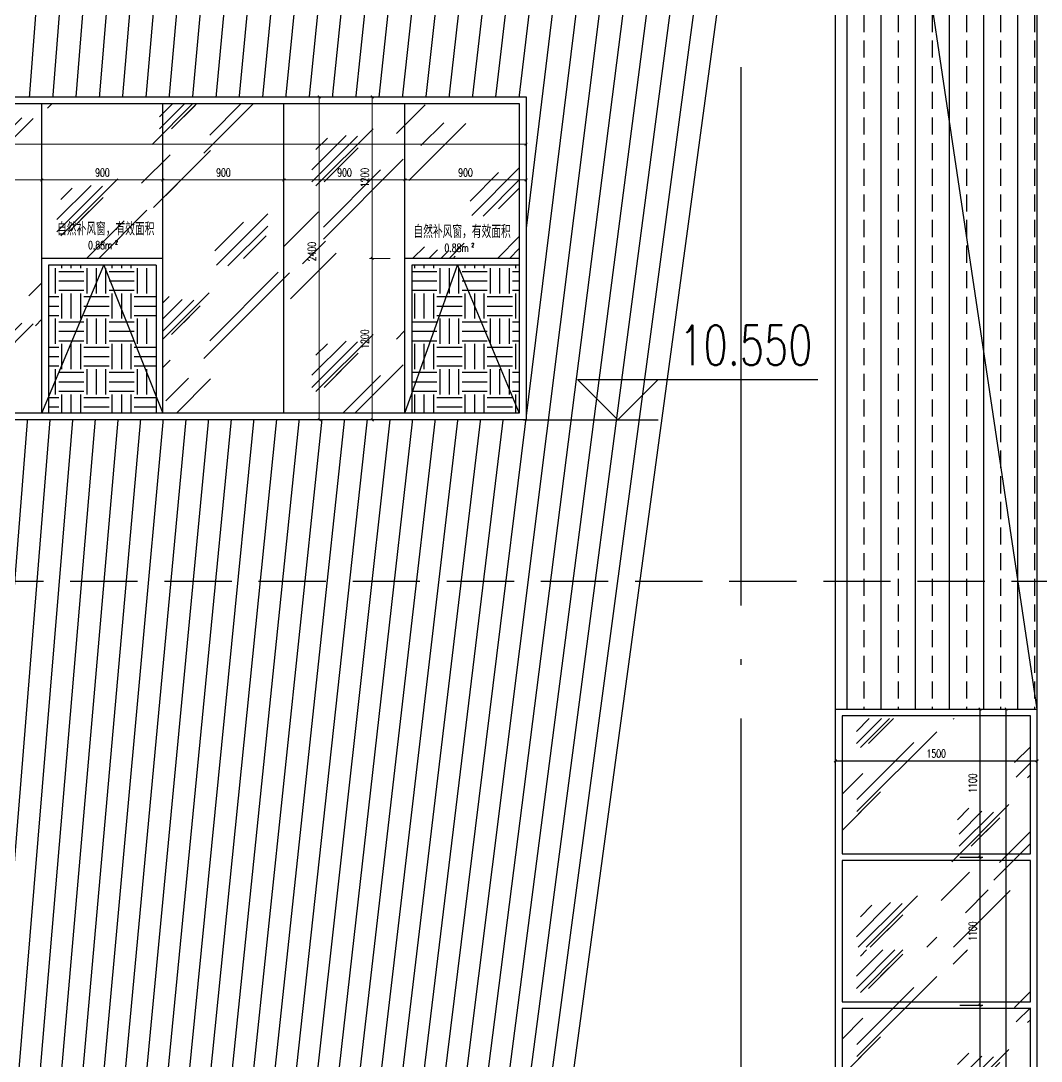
# Model space of a CAD drawing. Extents: x -4210259 to 293730, y -7499 to 868879.
# Drawn here: x -165657 to -158069, y 523021 to 530753 of the extents above; entities that cross this region are included whole.
import ezdxf

# ---------------------------------------------------------------- set-up
doc = ezdxf.new("R2010")
doc.units = 0
doc.header["$LTSCALE"] = 1000
doc.header["$MEASUREMENT"] = 0
doc.linetypes.add('__DASH', pattern=[0.35, 0.25, -0.1])
doc.linetypes.add('DOTE', pattern=[2.4200000000000004, 2, -0.2, 0.02, -0.2])
doc.layers.get('Defpoints').update_dxf_attribs({"color": 210})
for name, color, linetype in [('A-AXIS-DOTE', 14, 'DOTE'), ('A-HATCH-2', 251, 'Continuous'), ('A-LIN-V', 9, 'Continuous'), ('A-WINDOW', 140, 'Continuous'), ('A-门窗表显示尺寸', 160, 'Continuous'), ('AS-WALL', 40, 'Continuous'), ('DIM_ELEV', 3, 'Continuous'), ('PUB_TEXT', 7, 'Continuous'), ('SPACE_HATCH', 8, 'Continuous'), ('参考线', 8, 'Continuous')]:
    doc.layers.add(name, color=color, linetype=linetype)
doc.layers.add('A-WALL-HATCH', color=8, linetype='Continuous', lineweight=13)
doc.layers.add('A-加建区域', color=47, linetype='Continuous', plot=False)
doc.styles.add('_TCH_DIM', font='SIMPLEX', dxfattribs={"bigfont": 'GBCBIG'})
doc.styles.add('_TCH_DIM_T3', font='SIMPLEX', dxfattribs={"width": 0.7058823529411765, "bigfont": 'GBCBIG'})
doc.styles.add('_TCH_SPACE', font='SIMPLEX', dxfattribs={"height": 5, "bigfont": 'GBCBIG'})
doc.styles.add('A-DIM_T3', font='SIMPLEX', dxfattribs={"width": 0.7058823529411765, "bigfont": 'GBCBIG'})
doc.dimstyles.new('_TCH_ARCH&&20', dxfattribs={"dimtxt": 59.5, "dimasz": 20, "dimexe": 20, "dimexo": 20, "dimgap": 25.25, "dimtad": 1, "dimdec": 0, "dimzin": 0, "dimdsep": 46, "dimtxsty": '_TCH_DIM_T3', "dimblk": 'ARCHTICK', "dimcen": 0.09, "dimclrt": 7, "dimazin": 2, "dimtfac": 1, "dimtdec": 0, "dimtix": 1, "dimtmove": 2, "dimatfit": 3, "dimfxl": 0, "dimtolj": 1, "dimtzin": 0, "dimarcsym": 0})
doc.dimstyles.new('A-DIM&&20', dxfattribs={"dimtxt": 59.5, "dimasz": 20, "dimexe": 20, "dimexo": 20, "dimgap": 25.25, "dimtad": 1, "dimdec": 0, "dimzin": 0, "dimdsep": 46, "dimtxsty": 'A-DIM_T3', "dimblk": 'ARCHTICK', "dimcen": 0.09, "dimclrt": 7, "dimazin": 2, "dimtfac": 1, "dimtdec": 0, "dimtix": 1, "dimtmove": 2, "dimatfit": 3, "dimfxl": 0, "dimtolj": 1, "dimtzin": 0, "dimarcsym": 0})
pattern_1 = [(0, (0, 0), (187.5, 187.5), [187.5, -187.5]), (0, (0, 70.3125), (187.5, 187.5), [187.5, -187.5]), (0, (0, 140.625), (187.5, 187.5), [187.5, -187.5]), (90, (23.4375, 164.0625), (-187.5, 187.5), [187.5, -187.5]), (90, (93.75, 164.0625), (-187.5, 187.5), [187.5, -187.5]), (90, (164.0625, 164.0625), (-187.5, 187.5), [187.5, -187.5])]

# ---------------------------------------------------------------- blocks, each defined once
blk = doc.blocks.new('_ArchTick')
at = {"color": 0, "linetype": 'ByBlock', "const_width": 0.4}
blk.add_lwpolyline([(-0.5, -0.5), (0.5, 0.5)], dxfattribs=at)
blk = doc.blocks.new('*D1231')
at = {"layer": 'A-门窗表显示尺寸', "color": 0, "lineweight": -2}
for p, q in [((-1802664.319735164, 523437.4520265376), (-1802494.319735164, 523437.4520265376)), ((-1802514.319735164, 522337.4520265376), (-1802514.319735164, 523437.4520265376)), ((-1802664.319735164, 522337.4520265376), (-1802494.319735164, 522337.4520265376))]:
    blk.add_line(p, q, dxfattribs=at)
at = {"layer": 'Defpoints', "color": 0}
for p in [(-1802684.319735164, 523437.4520265376), (-1802514.319735164, 523437.4520265376), (-1802684.319735164, 522337.4520265376)]:
    blk.add_point(p, dxfattribs=at)
at = {"layer": 'A-门窗表显示尺寸', "color": 0, "lineweight": -2, "xscale": 20, "yscale": 20, "zscale": 20}
for p, rotation in [((-1802514.319735164, 523437.4520265376), 90), ((-1802514.319735164, 522337.4520265376), 270)]:
    blk.add_blockref('_ArchTick', p, dxfattribs=dict(at, rotation=rotation))
at = {"layer": 'A-门窗表显示尺寸', "color": 7, "insert": (-1802569.319735163, 522887.452026538), "char_height": 59.5, "attachment_point": 5, "rotation": 90, "style": '_TCH_DIM_T3'}
blk.add_mtext('\\A1;1100', dxfattribs=at)
blk = doc.blocks.new('*D1232')
at = {"layer": 'A-门窗表显示尺寸', "color": 0, "lineweight": -2}
for p, q in [((-1802664.319735164, 524537.4520265376), (-1802494.319735164, 524537.4520265376)), ((-1802514.319735164, 523437.4520265376), (-1802514.319735164, 524537.4520265376)), ((-1802664.319735164, 523437.4520265376), (-1802494.319735164, 523437.4520265376))]:
    blk.add_line(p, q, dxfattribs=at)
at = {"layer": 'Defpoints', "color": 0}
for p in [(-1802684.319735164, 524537.4520265376), (-1802514.319735164, 524537.4520265376), (-1802684.319735164, 523437.4520265376)]:
    blk.add_point(p, dxfattribs=at)
at = {"layer": 'A-门窗表显示尺寸', "color": 0, "lineweight": -2, "xscale": 20, "yscale": 20, "zscale": 20}
for p, rotation in [((-1802514.319735164, 524537.4520265376), 90), ((-1802514.319735164, 523437.4520265376), 270)]:
    blk.add_blockref('_ArchTick', p, dxfattribs=dict(at, rotation=rotation))
at = {"layer": 'A-门窗表显示尺寸', "color": 7, "insert": (-1802569.319735163, 523987.452026538), "char_height": 59.5, "attachment_point": 5, "rotation": 90, "style": '_TCH_DIM_T3'}
blk.add_mtext('\\A1;1100', dxfattribs=at)
blk = doc.blocks.new('*D1233')
at = {"layer": 'A-门窗表显示尺寸', "color": 0, "lineweight": -2}
for p, q in [((-1802664.319735164, 525637.4520265376), (-1802494.319735164, 525637.4520265376)), ((-1802514.319735164, 524537.4520265376), (-1802514.319735164, 525637.4520265376)), ((-1802664.319735164, 524537.4520265376), (-1802494.319735164, 524537.4520265376))]:
    blk.add_line(p, q, dxfattribs=at)
at = {"layer": 'Defpoints', "color": 0}
for p in [(-1802684.319735164, 525637.4520265376), (-1802514.319735164, 525637.4520265376), (-1802684.319735164, 524537.4520265376)]:
    blk.add_point(p, dxfattribs=at)
at = {"layer": 'A-门窗表显示尺寸', "color": 0, "lineweight": -2, "xscale": 20, "yscale": 20, "zscale": 20}
for p, rotation in [((-1802514.319735164, 525637.4520265376), 90), ((-1802514.319735164, 524537.4520265376), 270)]:
    blk.add_blockref('_ArchTick', p, dxfattribs=dict(at, rotation=rotation))
at = {"layer": 'A-门窗表显示尺寸', "color": 7, "insert": (-1802569.319735163, 525087.452026538), "char_height": 59.5, "attachment_point": 5, "rotation": 90, "style": '_TCH_DIM_T3'}
blk.add_mtext('\\A1;1100', dxfattribs=at)
blk = doc.blocks.new('*D1234')
at = {"layer": 'A-门窗表显示尺寸', "color": 0, "lineweight": -2}
for p, q in [((-1802644.319735164, 525637.4520265376), (-1802300.000000076, 525637.4520265376)), ((-1802320.000000076, 517237.4520265394), (-1802320.000000076, 525637.4520265376)), ((-1802644.319735164, 517237.4520265394), (-1802300.000000076, 517237.4520265394))]:
    blk.add_line(p, q, dxfattribs=at)
at = {"layer": 'Defpoints', "color": 0}
for p in [(-1802664.319735164, 525637.4520265376), (-1802320.000000076, 525637.4520265376), (-1802664.319735164, 517237.4520265394)]:
    blk.add_point(p, dxfattribs=at)
at = {"layer": 'A-门窗表显示尺寸', "color": 0, "lineweight": -2, "xscale": 20, "yscale": 20, "zscale": 20}
for p, rotation in [((-1802320.000000076, 525637.4520265376), 90), ((-1802320.000000076, 517237.4520265394), 270)]:
    blk.add_blockref('_ArchTick', p, dxfattribs=dict(at, rotation=rotation))
at = {"layer": 'A-门窗表显示尺寸', "color": 7, "insert": (-1802375.000000076, 521437.4520265389), "char_height": 59.5, "attachment_point": 5, "rotation": 90, "style": '_TCH_DIM_T3'}
blk.add_mtext('\\A1;8400', dxfattribs=at)
blk = doc.blocks.new('*D1235')
at = {"layer": 'A-门窗表显示尺寸', "color": 0, "lineweight": -2}
for p, q in [((-1803590.399681424, 525102.5479734626), (-1803590.399681424, 525272.0383787705)), ((-1803590.399681424, 525252.0383787705), (-1802090.399681419, 525252.0383787705)), ((-1802090.399681419, 525102.5479734626), (-1802090.399681419, 525272.0383787705))]:
    blk.add_line(p, q, dxfattribs=at)
at = {"layer": 'Defpoints', "color": 0}
for p in [(-1802090.399681419, 525252.0383787705), (-1803590.399681424, 525082.5479734626), (-1802090.399681419, 525082.5479734626)]:
    blk.add_point(p, dxfattribs=at)
at = {"layer": 'A-门窗表显示尺寸', "color": 0, "lineweight": -2, "xscale": 20, "yscale": 20, "zscale": 20, "rotation": 180}
blk.add_blockref('_ArchTick', (-1803590.399681424, 525252.0383787705), dxfattribs=at)
at = {"layer": 'A-门窗表显示尺寸', "color": 0, "lineweight": -2, "xscale": 20, "yscale": 20, "zscale": 20}
blk.add_blockref('_ArchTick', (-1802090.399681419, 525252.0383787705), dxfattribs=at)
at = {"layer": 'A-门窗表显示尺寸', "color": 7, "insert": (-1802840.399681421, 525307.0383787705), "char_height": 59.5, "attachment_point": 5, "style": 'A-DIM_T3'}
blk.add_mtext('\\A1;1500', dxfattribs=at)
blk = doc.blocks.new('*D1455')
at = {"layer": 'A-门窗表显示尺寸', "color": 0, "lineweight": -2}
for p, q in [((-182799.3323832706, 543090.6080587092), (-182799.3323832706, 543358.0600852242)), ((-161899.3323832713, 543090.6080587092), (-161899.3323832713, 543358.0600852242)), ((-182799.3323832706, 543338.0600852242), (-161899.3323832713, 543338.0600852242))]:
    blk.add_line(p, q, dxfattribs=at)
at = {"layer": 'Defpoints', "color": 0}
for p in [(-161899.3323832713, 543338.0600852242), (-182799.3323832706, 543070.6080587092), (-161899.3323832713, 543070.6080587092)]:
    blk.add_point(p, dxfattribs=at)
at = {"layer": 'A-门窗表显示尺寸', "color": 0, "lineweight": -2, "xscale": 20, "yscale": 20, "zscale": 20, "rotation": 180}
blk.add_blockref('_ArchTick', (-182799.3323832706, 543338.0600852242), dxfattribs=at)
at = {"layer": 'A-门窗表显示尺寸', "color": 0, "lineweight": -2, "xscale": 20, "yscale": 20, "zscale": 20}
blk.add_blockref('_ArchTick', (-161899.3323832713, 543338.0600852242), dxfattribs=at)
at = {"layer": 'A-门窗表显示尺寸', "color": 7, "insert": (-172349.332383271, 543393.0600852242), "char_height": 59.5, "attachment_point": 5, "style": 'A-DIM_T3'}
blk.add_mtext('\\A1;20900', dxfattribs=at)
blk = doc.blocks.new('*D1456')
at = {"layer": 'A-门窗表显示尺寸', "color": 0, "lineweight": -2}
for p, q in [((-162909.3323832714, 542489.391941315), (-163063.058396529, 542489.391941315)), ((-163043.058396529, 541289.391941268), (-163043.058396529, 542489.391941315)), ((-162909.3323832714, 541289.391941268), (-163063.058396529, 541289.391941268))]:
    blk.add_line(p, q, dxfattribs=at)
at = {"layer": 'Defpoints', "color": 0}
for p in [(-163043.058396529, 542489.391941315), (-162889.3323832714, 542489.391941315), (-162889.3323832714, 541289.391941268)]:
    blk.add_point(p, dxfattribs=at)
at = {"layer": 'A-门窗表显示尺寸', "color": 0, "lineweight": -2, "xscale": 20, "yscale": 20, "zscale": 20}
for p, rotation in [((-163043.058396529, 542489.391941315), 90), ((-163043.058396529, 541289.391941268), 270)]:
    blk.add_blockref('_ArchTick', p, dxfattribs=dict(at, rotation=rotation))
at = {"layer": 'A-门窗表显示尺寸', "color": 7, "insert": (-163098.0583965288, 541889.3919412914), "char_height": 59.5, "attachment_point": 5, "rotation": 90, "style": 'A-DIM_T3'}
blk.add_mtext('\\A1;1200', dxfattribs=at)
blk = doc.blocks.new('*D1457')
at = {"layer": 'A-门窗表显示尺寸', "color": 0, "lineweight": -2}
for p, q in [((-162909.3323832714, 543689.3919412913), (-163063.058396529, 543689.3919412913)), ((-163043.058396529, 542489.391941315), (-163043.058396529, 543689.3919412913)), ((-162909.3323832714, 542489.391941315), (-163063.058396529, 542489.391941315))]:
    blk.add_line(p, q, dxfattribs=at)
at = {"layer": 'Defpoints', "color": 0}
for p in [(-163043.058396529, 543689.3919412913), (-162889.3323832714, 543689.3919412913), (-162889.3323832714, 542489.391941315)]:
    blk.add_point(p, dxfattribs=at)
at = {"layer": 'A-门窗表显示尺寸', "color": 0, "lineweight": -2, "xscale": 20, "yscale": 20, "zscale": 20}
for p, rotation in [((-163043.058396529, 543689.3919412913), 90), ((-163043.058396529, 542489.391941315), 270)]:
    blk.add_blockref('_ArchTick', p, dxfattribs=dict(at, rotation=rotation))
at = {"layer": 'A-门窗表显示尺寸', "color": 7, "insert": (-163098.0583965288, 543089.391941303), "char_height": 59.5, "attachment_point": 5, "rotation": 90, "style": 'A-DIM_T3'}
blk.add_mtext('\\A1;1200', dxfattribs=at)
blk = doc.blocks.new('*D1458')
at = {"layer": 'A-门窗表显示尺寸', "color": 0, "lineweight": -2}
for p, q in [((-162799.3323832583, 542824.4878882607), (-162799.3323832583, 543091.9399147758)), ((-162799.3323832583, 543071.9399147758), (-161899.3323832713, 543071.9399147758)), ((-161899.3323832713, 542824.4878882607), (-161899.3323832713, 543091.9399147758))]:
    blk.add_line(p, q, dxfattribs=at)
at = {"layer": 'Defpoints', "color": 0}
for p in [(-161899.3323832713, 543071.9399147758), (-162799.3323832583, 542804.4878882607), (-161899.3323832713, 542804.4878882607)]:
    blk.add_point(p, dxfattribs=at)
at = {"layer": 'A-门窗表显示尺寸', "color": 0, "lineweight": -2, "xscale": 20, "yscale": 20, "zscale": 20, "rotation": 180}
blk.add_blockref('_ArchTick', (-162799.3323832583, 543071.9399147758), dxfattribs=at)
at = {"layer": 'A-门窗表显示尺寸', "color": 0, "lineweight": -2, "xscale": 20, "yscale": 20, "zscale": 20}
blk.add_blockref('_ArchTick', (-161899.3323832713, 543071.9399147758), dxfattribs=at)
at = {"layer": 'A-门窗表显示尺寸', "color": 7, "insert": (-162349.3323832648, 543126.9399147758), "char_height": 59.5, "attachment_point": 5, "style": 'A-DIM_T3'}
blk.add_mtext('\\A1;900', dxfattribs=at)
blk = doc.blocks.new('*D1459')
at = {"layer": 'A-门窗表显示尺寸', "color": 0, "lineweight": -2}
for p, q in [((-163699.3323832312, 542824.4878882607), (-163699.3323832312, 543091.9399147758)), ((-163699.3323832312, 543071.9399147758), (-162799.3323832583, 543071.9399147758)), ((-162799.3323832583, 542824.4878882607), (-162799.3323832583, 543091.9399147758))]:
    blk.add_line(p, q, dxfattribs=at)
at = {"layer": 'Defpoints', "color": 0}
for p in [(-162799.3323832583, 543071.9399147758), (-163699.3323832312, 542804.4878882607), (-162799.3323832583, 542804.4878882607)]:
    blk.add_point(p, dxfattribs=at)
at = {"layer": 'A-门窗表显示尺寸', "color": 0, "lineweight": -2, "xscale": 20, "yscale": 20, "zscale": 20, "rotation": 180}
blk.add_blockref('_ArchTick', (-163699.3323832312, 543071.9399147758), dxfattribs=at)
at = {"layer": 'A-门窗表显示尺寸', "color": 0, "lineweight": -2, "xscale": 20, "yscale": 20, "zscale": 20}
blk.add_blockref('_ArchTick', (-162799.3323832583, 543071.9399147758), dxfattribs=at)
at = {"layer": 'A-门窗表显示尺寸', "color": 7, "insert": (-163249.3323832447, 543126.9399147758), "char_height": 59.5, "attachment_point": 5, "style": 'A-DIM_T3'}
blk.add_mtext('\\A1;900', dxfattribs=at)
blk = doc.blocks.new('*D1460')
at = {"layer": 'A-门窗表显示尺寸', "color": 0, "lineweight": -2}
for p, q in [((-164599.3323832313, 542824.4878882607), (-164599.3323832313, 543091.9399147758)), ((-164599.3323832313, 543071.9399147758), (-163699.3323832312, 543071.9399147758)), ((-163699.3323832312, 542824.4878882607), (-163699.3323832312, 543091.9399147758))]:
    blk.add_line(p, q, dxfattribs=at)
at = {"layer": 'Defpoints', "color": 0}
for p in [(-163699.3323832312, 543071.9399147758), (-164599.3323832313, 542804.4878882607), (-163699.3323832312, 542804.4878882607)]:
    blk.add_point(p, dxfattribs=at)
at = {"layer": 'A-门窗表显示尺寸', "color": 0, "lineweight": -2, "xscale": 20, "yscale": 20, "zscale": 20, "rotation": 180}
blk.add_blockref('_ArchTick', (-164599.3323832313, 543071.9399147758), dxfattribs=at)
at = {"layer": 'A-门窗表显示尺寸', "color": 0, "lineweight": -2, "xscale": 20, "yscale": 20, "zscale": 20}
blk.add_blockref('_ArchTick', (-163699.3323832312, 543071.9399147758), dxfattribs=at)
at = {"layer": 'A-门窗表显示尺寸', "color": 7, "insert": (-164149.3323832312, 543126.9399147758), "char_height": 59.5, "attachment_point": 5, "style": 'A-DIM_T3'}
blk.add_mtext('\\A1;900', dxfattribs=at)
blk = doc.blocks.new('*D1461')
at = {"layer": 'A-门窗表显示尺寸', "color": 0, "lineweight": -2}
for p, q in [((-165499.3323832313, 542824.4878882607), (-165499.3323832313, 543091.9399147758)), ((-165499.3323832313, 543071.9399147758), (-164599.3323832313, 543071.9399147758)), ((-164599.3323832313, 542824.4878882607), (-164599.3323832313, 543091.9399147758))]:
    blk.add_line(p, q, dxfattribs=at)
at = {"layer": 'Defpoints', "color": 0}
for p in [(-164599.3323832313, 543071.9399147758), (-165499.3323832313, 542804.4878882607), (-164599.3323832313, 542804.4878882607)]:
    blk.add_point(p, dxfattribs=at)
at = {"layer": 'A-门窗表显示尺寸', "color": 0, "lineweight": -2, "xscale": 20, "yscale": 20, "zscale": 20, "rotation": 180}
blk.add_blockref('_ArchTick', (-165499.3323832313, 543071.9399147758), dxfattribs=at)
at = {"layer": 'A-门窗表显示尺寸', "color": 0, "lineweight": -2, "xscale": 20, "yscale": 20, "zscale": 20}
blk.add_blockref('_ArchTick', (-164599.3323832313, 543071.9399147758), dxfattribs=at)
at = {"layer": 'A-门窗表显示尺寸', "color": 7, "insert": (-165049.3323832313, 543126.9399147758), "char_height": 59.5, "attachment_point": 5, "style": 'A-DIM_T3'}
blk.add_mtext('\\A1;900', dxfattribs=at)
blk = doc.blocks.new('*D1462')
at = {"layer": 'A-门窗表显示尺寸', "color": 0, "lineweight": -2}
for p, q in [((-166399.3323832313, 542824.4878882607), (-166399.3323832313, 543091.9399147758)), ((-166399.3323832313, 543071.9399147758), (-165499.3323832313, 543071.9399147758)), ((-165499.3323832313, 542824.4878882607), (-165499.3323832313, 543091.9399147758))]:
    blk.add_line(p, q, dxfattribs=at)
at = {"layer": 'Defpoints', "color": 0}
for p in [(-165499.3323832313, 543071.9399147758), (-166399.3323832313, 542804.4878882607), (-165499.3323832313, 542804.4878882607)]:
    blk.add_point(p, dxfattribs=at)
at = {"layer": 'A-门窗表显示尺寸', "color": 0, "lineweight": -2, "xscale": 20, "yscale": 20, "zscale": 20, "rotation": 180}
blk.add_blockref('_ArchTick', (-166399.3323832313, 543071.9399147758), dxfattribs=at)
at = {"layer": 'A-门窗表显示尺寸', "color": 0, "lineweight": -2, "xscale": 20, "yscale": 20, "zscale": 20}
blk.add_blockref('_ArchTick', (-165499.3323832313, 543071.9399147758), dxfattribs=at)
at = {"layer": 'A-门窗表显示尺寸', "color": 7, "insert": (-165949.3323832313, 543126.9399147758), "char_height": 59.5, "attachment_point": 5, "style": 'A-DIM_T3'}
blk.add_mtext('\\A1;900', dxfattribs=at)
blk = doc.blocks.new('*D1481')
at = {"layer": 'A-门窗表显示尺寸', "color": 0, "lineweight": -2}
for p, q in [((-163189.3323832714, 543689.3919412913), (-163456.7844097864, 543689.3919412913)), ((-163436.7844097864, 541289.391941268), (-163436.7844097864, 543689.3919412913)), ((-163189.3323832714, 541289.391941268), (-163456.7844097864, 541289.391941268))]:
    blk.add_line(p, q, dxfattribs=at)
at = {"layer": 'Defpoints', "color": 0}
for p in [(-163436.7844097864, 543689.3919412913), (-163169.3323832714, 543689.3919412913), (-163169.3323832714, 541289.391941268)]:
    blk.add_point(p, dxfattribs=at)
at = {"layer": 'A-门窗表显示尺寸', "color": 0, "lineweight": -2, "xscale": 20, "yscale": 20, "zscale": 20}
for p, rotation in [((-163436.7844097864, 543689.3919412913), 90), ((-163436.7844097864, 541289.391941268), 270)]:
    blk.add_blockref('_ArchTick', p, dxfattribs=dict(at, rotation=rotation))
at = {"layer": 'A-门窗表显示尺寸', "color": 7, "insert": (-163491.7844097863, 542539.3919412794), "char_height": 59.5, "attachment_point": 5, "rotation": 90, "style": 'A-DIM_T3'}
blk.add_mtext('\\A1;2400', dxfattribs=at)
blk = doc.blocks.new('C1454')
at = {"layer": 'A-WALL-HATCH'}
h = blk.add_hatch(dxfattribs=at)
h.set_pattern_fill('玻璃2', color=256, scale=100)
h.set_pattern_definition([(45, (2950370.000000008, 40.00000002526212), (0, 1527.350647362943), [600, -360, 600, -360, 240, -523.28157]), (45, (2950340.000000008, 70.00000002526212), (0, 1527.350647362943), [480, -600, 360, -360, 420, -463.28157]), (45, (2950340.000000008, 160.0000000252621), (0, 1527.350647362943), [360, -720, 240, -360, 540, -463.28157]), (45, (2950430.000000008, 70.00000002526212), (0, 1527.350647362943), [360, -720, 300, -1303.2815]), (45, (2950520.000000008, 160.0000000252621), (0, 1527.350647362943), [180, -900, 120, -1483.2815]), (45, (2950370.000000008, 310.0000000252621), (0, 1527.350647362943), [120, -900, 120, -480, 300, -763.28157]), (45, (2950910.000000008, 220.0000000252621), (0, 1527.350647362943), [600, -900, 720, -475.28157]), (45, (2950910.000000008, 130.0000000252621), (0, 1527.350647362943), [840, -600, 900, -355.28157]), (45, (2951060.000000008, 250.0000000252621), (0, -1697.056274847714), [600, -840, 480, -763.28157]), (45, (2950970.000000008, 430.0000000252621), (0, 1527.350647362943), [300, -1200, 360, -823.28157]), (45, (2951150.000000008, 340.0000000252621), (0, 1527.350647362943), [240, -1200, 240, -1003.2815])])
h.paths.add_polyline_path([(-1803540.399681425, 523867.4520265374), (-1802140.399681419, 523867.4520265374), (-1802140.399681419, 525567.4520265374), (-1803540.399681425, 525567.4520265374)])
h = blk.add_hatch(dxfattribs=at)
h.set_pattern_fill('玻璃2', color=256, scale=100)
h.set_pattern_definition([(45, (2950370.000000008, -1779.999999974738), (0, 1527.350647362943), [600, -360, 600, -360, 240, -523.28157]), (45, (2950340.000000008, -1749.999999974738), (0, 1527.350647362943), [480, -600, 360, -360, 420, -463.28157]), (45, (2950340.000000008, -1659.999999974738), (0, 1527.350647362943), [360, -720, 240, -360, 540, -463.28157]), (45, (2950430.000000008, -1749.999999974738), (0, 1527.350647362943), [360, -720, 300, -1303.2815]), (45, (2950520.000000008, -1659.999999974738), (0, 1527.350647362943), [180, -900, 120, -1483.2815]), (45, (2950370.000000008, -1509.999999974738), (0, 1527.350647362943), [120, -900, 120, -480, 300, -763.28157]), (45, (2950910.000000008, -1599.999999974738), (0, 1527.350647362943), [600, -900, 720, -475.28157]), (45, (2950910.000000008, -1689.999999974738), (0, 1527.350647362943), [840, -600, 900, -355.28157]), (45, (2951060.000000008, -1569.999999974738), (0, -1697.056274847714), [600, -840, 480, -763.28157]), (45, (2950970.000000008, -1389.999999974738), (0, 1527.350647362943), [300, -1200, 360, -823.28157]), (45, (2951150.000000008, -1479.999999974738), (0, 1527.350647362943), [240, -1200, 240, -1003.2815])])
h.paths.add_polyline_path([(-1802140.399681419, 522332.4520265374), (-1803540.399681425, 522332.4520265374), (-1803540.399681425, 522047.4520265374), (-1802140.399681419, 522047.4520265374)])
h.paths.add_polyline_path([(-1803540.399681425, 522382.4520265374), (-1802140.399681419, 522382.4520265374), (-1802140.399681419, 523847.4520265374), (-1803540.399681425, 523847.4520265374)])
at = {"layer": 'A-LIN-V'}
blk.add_line((-1803590.399681425, 525637.4520265374), (-1802090.399681419, 525637.4520265374), dxfattribs=at)
at = {"layer": 'A-WINDOW'}
for p, q in [((-1803590.399681424, 520117.4520265375), (-1803590.399681424, 525637.4520265374)), ((-1803590.399681425, 525637.4520265374), (-1802090.399681419, 525637.4520265374)), ((-1802090.399681419, 520117.4520265375), (-1802090.399681419, 525637.4520265374))]:
    blk.add_line(p, q, dxfattribs=at)
for points in [[(-1803540.399681014, 524562.4520265374), (-1802140.399681009, 524562.4520265374), (-1802140.399681419, 525587.4520265374), (-1803540.399681425, 525587.4520265374)], [(-1803540.399681014, 523462.4520265374), (-1802140.399681009, 523462.4520265374), (-1802140.399681009, 524512.4520265374), (-1803540.399681014, 524512.4520265374)], [(-1803540.399681014, 522362.4520265374), (-1802140.399681009, 522362.4520265374), (-1802140.399681009, 523412.4520265374), (-1803540.399681014, 523412.4520265374)]]:
    blk.add_lwpolyline(points, close=True, dxfattribs=at)
at = {"layer": 'A-门窗表显示尺寸'}
for p1, p2, distance, dimstyle, picture, middle in [((-1802684.319735163, 524537.4520265374), (-1802684.319735163, 525637.4520265374), -169.99999999883585, '_TCH_ARCH&&20', '*D1233', (-1802569.319735163, 525087.452026538)), ((-1802664.319735163, 517237.4520265392), (-1802664.319735163, 525637.4520265374), -344.31973508698866, '_TCH_ARCH&&20', '*D1234', (-1802375.000000076, 521437.4520265389)), ((-1803590.399681424, 525082.5479734626), (-1802090.399681419, 525082.5479734626), 169.49040530784987, 'A-DIM&&20', '*D1235', (-1802840.399681421, 525307.0383787705)), ((-1802684.319735163, 523437.4520265374), (-1802684.319735163, 524537.4520265374), -169.99999999883585, '_TCH_ARCH&&20', '*D1232', (-1802569.319735163, 523987.452026538)), ((-1802684.319735163, 522337.4520265374), (-1802684.319735163, 523437.4520265374), -169.99999999883585, '_TCH_ARCH&&20', '*D1231', (-1802569.319735163, 522887.452026538))]:
    dim = blk.add_aligned_dim(p1=p1, p2=p2, distance=distance, dimstyle=dimstyle, dxfattribs=at)
    dim.commit()
    dim.dimension.update_dxf_attribs({"geometry": picture, "text_midpoint": middle})
blk = doc.blocks.new('rrr')
blk.add_wipeout([(-182799.3323832704, 541289.391941291), (-161899.33238327136, 541289.3919412678), (-161899.33238327134, 543689.391941291), (-182799.3323832704, 543689.3919413148)]).dxf.layer = '参考线'
at = {"layer": 'A-WALL-HATCH'}
h = blk.add_hatch(dxfattribs=at)
h.set_pattern_fill('玻璃2', color=256, scale=100, angle=180)
h.set_pattern_definition([(45, (1223512.402531559, 24111.93991477601), (0, 1527.350647362943), [600, -360, 600, -360, 240, -523.28157]), (45, (1223482.402531559, 24141.93991477601), (0, 1527.350647362943), [480, -600, 360, -360, 420, -463.28157]), (45, (1223482.402531559, 24231.93991477601), (0, 1527.350647362943), [360, -720, 240, -360, 540, -463.28157]), (45, (1223572.402531559, 24141.93991477601), (0, 1527.350647362943), [360, -720, 300, -1303.2815]), (45, (1223662.402531559, 24231.93991477601), (0, 1527.350647362943), [180, -900, 120, -1483.2815]), (45, (1223512.402531559, 24381.93991477601), (0, 1527.350647362943), [120, -900, 120, -480, 300, -763.28157]), (45, (1224052.402531559, 24291.93991477601), (0, 1527.350647362943), [600, -900, 720, -475.28157]), (45, (1224052.402531559, 24201.93991477601), (0, 1527.350647362943), [840, -600, 900, -355.28157]), (45, (1224202.402531559, 24321.93991477601), (0, -1697.056274847714), [600, -840, 480, -763.28157]), (45, (1224112.402531559, 24501.93991477601), (0, 1527.350647362943), [300, -1200, 360, -823.28157]), (45, (1224292.402531559, 24411.93991477601), (0, 1527.350647362943), [240, -1200, 240, -1003.2815])])
h.paths.add_polyline_path([(-177399.3323832313, 541339.3919412788), (-177399.3323832313, 542489.3919413481), (-177249.3323832313, 542489.3919412647), (-177249.3323832313, 543639.391941291), (-182749.3323832704, 543639.391941291), (-182749.3323832704, 542489.3919412817), (-181899.3323832313, 542489.3919412817), (-181899.3323832313, 541339.3919412809), (-180099.3323832313, 541339.39194128), (-180099.3323832313, 542489.391941348), (-179199.3323832313, 542489.391941348), (-179199.3323832313, 541339.3919412798)])
h.paths.add_polyline_path([(-168199.3323832313, 541339.3919412744), (-168199.3323832313, 542489.3919412817), (-168249.3323832313, 542489.391941265), (-168249.3323832313, 543639.391941291), (-171949.3323832313, 543639.391941291), (-171949.3323832313, 542489.391941265), (-172749.3323832313, 542489.391941265), (-172749.3323832313, 543639.391941291), (-176449.3323832313, 543639.391941291), (-176449.3323832313, 542489.3919412647), (-176499.3323832313, 542489.3919412647), (-176499.3323832313, 541339.3919412784), (-174699.3323832313, 541339.3919412775), (-174699.3323832313, 542489.3919412817), (-173799.3323832313, 542489.3919412817), (-173799.3323832313, 541339.3919412771), (-170899.3323832313, 541339.3919412758), (-170899.3323832313, 542489.391941348), (-169999.3323832313, 542489.391941348), (-169999.3323832312, 541339.3919412753)])
h.paths.add_polyline_path([(-162799.3323832583, 541339.3919412718), (-162799.3323832583, 542489.3919412817), (-161949.3323832632, 542489.3919412817), (-161949.3323832713, 543639.391941291), (-167449.3323832313, 543639.391941291), (-167449.3323832313, 542489.391941265), (-167299.3323832313, 542489.3919412817), (-167299.3323832313, 541339.391941274), (-165499.3323832313, 541339.3919412731), (-165499.3323832313, 542489.3919412817), (-164599.3323832313, 542489.3919412817), (-164599.3323832312, 541339.3919412727)])
at = {"layer": 'SPACE_HATCH'}
h = blk.add_hatch(dxfattribs=at)
h.set_pattern_fill('土壤', color=256, scale=50, style=0)
h.set_pattern_definition(pattern_1)
h.paths.add_polyline_path([(-164649.3323833088, 542439.3919414727), (-165449.332383303, 542439.3919412212), (-165449.3323831644, 541339.3919413467), (-164649.3323831942, 541339.3919412766)])
h = blk.add_hatch(dxfattribs=at)
h.set_pattern_fill('土壤', color=256, scale=50, style=0)
h.set_pattern_definition(pattern_1)
h.paths.add_polyline_path([(-161949.3323833336, 542439.3919414247), (-162749.3323832892, 542439.3919410893), (-162749.3323831403, 541339.3919413779), (-161949.3323831949, 541339.3919413144)])
at = {"layer": 'A-WINDOW'}
for p, q in [((-165499.3323832313, 541339.3919412724), (-165499.3323832313, 543639.391941291)), ((-164599.3323832313, 541339.3919412724), (-164599.3323832313, 543639.391941291)), ((-163699.3323832313, 541339.3919412724), (-163699.3323832313, 543639.391941291)), ((-162799.3323832583, 541339.3919412724), (-162799.3323832583, 543639.391941291)), ((-164599.3323832313, 542489.3919413481), (-165499.3323832313, 542489.3919413481)), ((-164649.3323832313, 542439.3919413481), (-165449.3323832313, 542439.3919413481)), ((-165449.3323832313, 542439.3919413481), (-165449.3323832313, 541339.391941322)), ((-164649.3323832313, 542439.3919413481), (-164649.3323832313, 541339.391941322)), ((-161949.3323832848, 542489.391941315), (-162799.332383258, 542489.391941315)), ((-161949.3323832848, 542439.391941315), (-162749.3323832583, 542439.391941315)), ((-162749.3323832583, 542439.391941315), (-162749.3323832583, 541339.3919413388))]:
    blk.add_line(p, q, dxfattribs=at)
for points in [[(-161899.3323832713, 541289.3919412678), (-182799.3323832704, 541289.391941291), (-182799.3323832704, 543689.391941291), (-161899.3323832713, 543689.391941291)], [(-161949.3323832713, 541339.3919412679), (-182749.3323832704, 541339.3919412909), (-182749.3323832704, 543639.391941291), (-161949.3323832713, 543639.391941291)]]:
    blk.add_lwpolyline(points, close=True, dxfattribs=at)
for points in [[(-165499.3323832313, 541339.3919413048), (-165038.6647755881, 542439.3919413141), (-164599.3323832313, 541339.3919413048)], [(-162799.332383258, 541339.3919413548), (-162408.6647755881, 542439.3919413311), (-161949.3323832713, 541339.3919413195)]]:
    blk.add_lwpolyline(points, dxfattribs=at)
at = {"layer": 'A-加建区域', "style": '_TCH_SPACE'}
for p in [(-165386.1667461923, 542660), (-162736.1667462324, 542640)]:
    blk.add_text('自然补风窗，有效面积', height=96.45390070921985, dxfattribs=at).set_placement(p)
at = {"layer": 'A-加建区域', "style": '_TCH_SPACE', "width": 0.7058823529411765}
for s, height, p in [('0.88m', 59.5, (-165155.9327036391, 542557.625)), ('2', 29.75, (-164955.9327036391, 542592.625)), ('0.88m', 59.5, (-162505.9327036792, 542537.625)), ('2', 29.75, (-162305.9327036792, 542572.625))]:
    blk.add_text(s, height=height, dxfattribs=at).set_placement(p)
at = {"layer": 'A-门窗表显示尺寸'}
dim = blk.add_linear_dim(base=(-163436.7844097864, 543689.3919412913), p1=(-163169.3323832713, 541289.3919412678), p2=(-163169.3323832713, 543689.391941291), angle=90, dimstyle='A-DIM&&20', dxfattribs=at)
dim.commit()
dim.dimension.update_dxf_attribs({"geometry": '*D1481', "text_midpoint": (-163491.7844097863, 542539.3919412794), "dimtype": 161})
for p1, p2, distance, picture, middle in [((-162889.3323832713, 542489.3919413148), (-162889.3323832713, 543689.391941291), 153.7260132576921, '*D1457', (-163098.0583965288, 543089.391941303)), ((-182799.3323832706, 543070.6080587092), (-161899.3323832713, 543070.6080587092), 267.45202651503496, '*D1455', (-172349.332383271, 543393.0600852242)), ((-166399.3323832313, 542804.4878882607), (-165499.3323832313, 542804.4878882607), 267.45202651503496, '*D1462', (-165949.3323832313, 543126.9399147758)), ((-165499.3323832313, 542804.4878882607), (-164599.3323832313, 542804.4878882607), 267.45202651503496, '*D1461', (-165049.3323832313, 543126.9399147758)), ((-164599.3323832313, 542804.4878882607), (-163699.3323832312, 542804.4878882607), 267.45202651503496, '*D1460', (-164149.3323832312, 543126.9399147758)), ((-163699.3323832312, 542804.4878882607), (-162799.3323832583, 542804.4878882607), 267.45202651503496, '*D1459', (-163249.3323832447, 543126.9399147758)), ((-162799.3323832583, 542804.4878882607), (-161899.3323832713, 542804.4878882607), 267.45202651503496, '*D1458', (-162349.3323832648, 543126.9399147758)), ((-162889.3323832713, 541289.3919412678), (-162889.3323832713, 542489.3919413148), 153.7260132576921, '*D1456', (-163098.0583965288, 541889.3919412914))]:
    dim = blk.add_aligned_dim(p1=p1, p2=p2, distance=distance, dimstyle='A-DIM&&20', dxfattribs=at)
    dim.commit()
    dim.dimension.update_dxf_attribs({"geometry": picture, "text_midpoint": middle})

msp = doc.modelspace()

# ---------------------------------------------------------------- hatches: boundary and pattern name
at = {"layer": 'A-HATCH-2'}
h = msp.add_hatch(dxfattribs=at)
h.set_pattern_fill('ANSI31', color=256, scale=150, angle=45)
h.set_pattern_definition([(90, (-40598682125.62118, -3384804562.000004), (-238.125, -1.848892746611746e-30), [])])
h.paths.add_polyline_path([(-185149.3324139323, 517237.4520265401), (-185149.3324139323, 517209.9999999999), (-185149.3324139323, 517237.4520265248), (-161910, 517237.4520265248), (-161899.3323832712, 517237.4520265249), (-182799.3323832984, 517237.4520265249), (-182799.3323832984, 519637.4520265403), (-161899.3323832712, 519637.4520265403), (-161899.3323832712, 517237.4520265288), (-158110, 517237.4520265209), (-158099.3324038633, 517237.452026539), (-159599.3324040344, 517237.4520265249), (-159699.3323832984, 535687.4520265248), (-185099.3324239153, 535695.0000000001)])
h = msp.add_hatch(dxfattribs=at)
h.set_pattern_fill('ANSI33', color=256, scale=80, angle=45)
h.set_pattern_definition([(90, (0, 0), (-254, 0), []), (90, (127.0000548563661, 127.0000548563661), (-254, 0), [127, -63.5])])
h.paths.add_polyline_path([(-159599.3323839917, 525637.4520265121), (-158099.3323839116, 525637.4520265121), (-158099.3323839116, 535687.4520265247), (-159599.3323839917, 535687.4520265247)])
h = msp.add_hatch(dxfattribs=at)
h.set_pattern_fill('ANSI31', color=256, scale=150, angle=45)
h.set_pattern_definition([(90, (0, 0), (-238.125, 0), [])])
h.paths.add_polyline_path([(-140799.3323832669, 535687.4520265248), (-158099.332403732, 535687.4520265248), (-158099.332403732, 525637.4520265374), (-158099.332403732, 520237.4520265374), (-158099.332403732, 520037.4520265374), (-158099.3324038633, 517237.452026539), (-158099.3323836926, 517237.4520265404), (-140799.3323630962, 517237.4520265404)])
h.paths.add_polyline_path([(-143099.3323833063, 519637.4520265404), (-143099.3323833063, 517237.4520265171), (-155799.3323833038, 517237.4520265404), (-155799.3323833038, 519637.4520265404)])
h.paths.add_polyline_path([(-143149.3323833063, 519587.4520265404), (-143149.3323833063, 517287.4520265172), (-155749.3323833038, 517287.4520265403), (-155749.3323833038, 519587.4520265404)], flags=16)
h.paths.add_polyline_path([(-143357.1594098213, 518348.5770265289), (-143357.1594098213, 518526.3270265289), (-143446.4094098213, 518526.3270265289), (-143446.4094098213, 518348.5770265289)], flags=0)
h.paths.add_polyline_path([(-149554.2073833051, 519380.3750000254), (-149344.4573833051, 519380.3750000254), (-149344.4573833051, 519469.6250000254), (-149554.2073833051, 519469.6250000254)], flags=0)
h.paths.add_polyline_path([(-155714.6070647443, 517335.1250000254), (-155460.8570647443, 517335.1250000254), (-155460.8570647443, 517424.3750000254), (-155714.6070647443, 517424.3750000254)], flags=0)

# ---------------------------------------------------------------- linework, layer by layer
at = {"layer": 'A-AXIS-DOTE', "ltscale": 2}
msp.add_line((-160299.3323832984, 511887.4520265246), (-160299.3323832985, 538485.0684404911), dxfattribs=at)
at = {"layer": 'A-LIN-V'}
for p, q in [((-159599.3324037369, 525637.4520265374), (-159599.3324037369, 535687.4520265247)), ((-158099.332403732, 525637.4520265374), (-158099.332403732, 535687.4520265247))]:
    msp.add_line(p, q, dxfattribs=at)
at = {"layer": 'A-加建区域', "linetype": '__DASH', "ltscale": 2}
msp.add_line((-252788.4381458776, 526587.4520265249), (-54309.80932550329, 526587.4520265248), dxfattribs=at)
at = {"layer": 'AS-WALL'}
msp.add_lwpolyline([(-158099.332403732, 525637.4520265121), (-158099.332403732, 525637.4520265121), (-159599.3323839916, 535687.4520265247)], dxfattribs=at)
at = {"layer": 'DIM_ELEV'}
for p, q in [((-161217.9971498966, 527787.4520265488), (-161517.9971498966, 528087.4520265488)), ((-161517.9971498966, 528087.4520265488), (-159729.9971498966, 528087.4520265488)), ((-161217.9971498966, 527787.4520265488), (-160917.9971498966, 528087.4520265488))]:
    msp.add_line(p, q, dxfattribs=at)

# ---------------------------------------------------------------- block references
at = {"layer": 'A-LIN-V'}
msp.add_blockref('C1454', (1643991.067277687, 5.820766091346741e-11), dxfattribs=at)

# ---------------------------------------------------------------- texts
at = {"layer": 'PUB_TEXT', "style": '_TCH_DIM', "width": 0.7058823529411765}
msp.add_text('10.550', height=297.5, dxfattribs=at).set_placement((-160759.9971498966, 528192.4520265488))

# ---------------------------------------------------------------- next in the draw order: block references
at = {"layer": 'A-WALL-HATCH'}
msp.add_blockref('rrr', (-0.2651462963258382, -13501.93991472677), dxfattribs=at)

# ---------------------------------------------------------------- next in the draw order: linework, layer by layer
at = {"layer": 'DIM_ELEV'}
msp.add_line((-161917.9971498966, 527787.4520265488), (-160917.9971498966, 527787.4520265488), dxfattribs=at)

doc.saveas('drawing.dxf')
